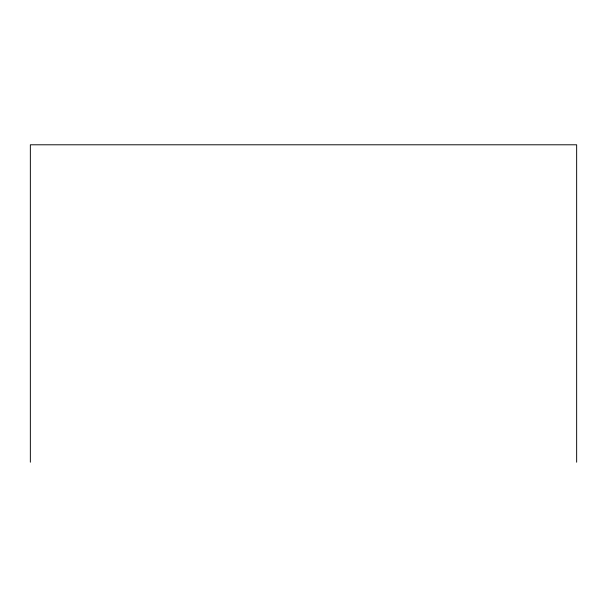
<?xml version="1.0" encoding="UTF-8"?>
<svg xmlns="http://www.w3.org/2000/svg" width="607" height="607" viewBox="0 0 607 607"><rect width="100%" height="100%" fill="white"/><g stroke="black" fill="none" stroke-linecap="round" stroke-linejoin="round"><path stroke-width="0.91" d="M576.65 462.208L576.65 144.792L30.35 144.792L30.35 462.208"/></g></svg>
